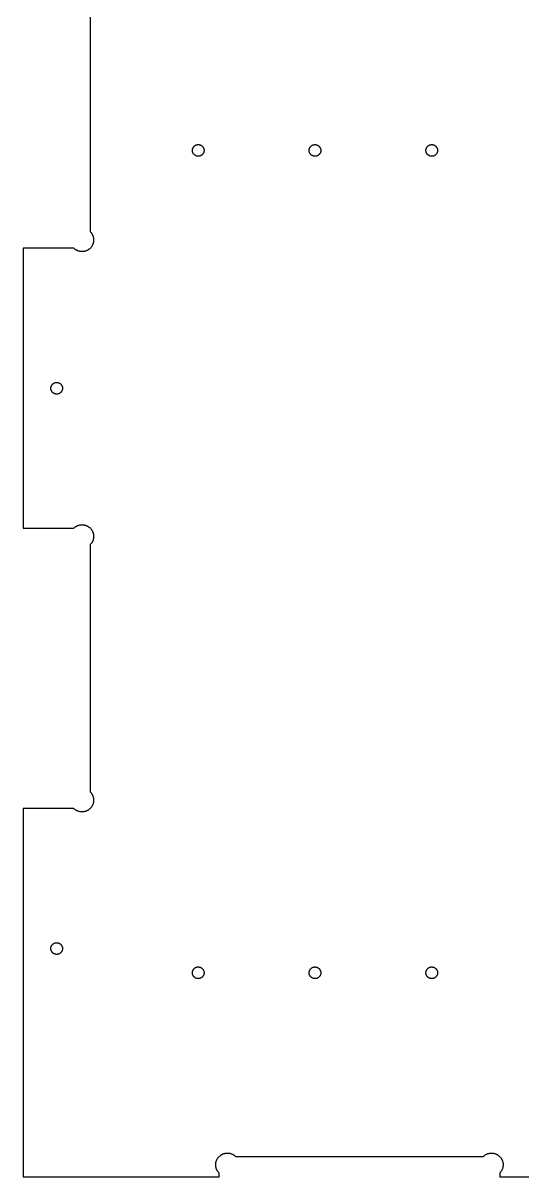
# Model space of a CAD drawing. Extents: x 0 to 96, y 0 to 48.
# Drawn here: x 8.38 to 13.73, y 23.28 to 35.64 of the extents above; entities that cross this region are included whole.
import ezdxf

# ---------------------------------------------------------------- set-up
doc = ezdxf.new("R2010")
doc.units = 0
doc.layers.add('Layer_1', color=7, linetype='CONTINUOUS')

msp = doc.modelspace()

# ---------------------------------------------------------------- linework, layer by layer
at = {"layer": 'Layer_1', "color": 7}
for p, q in [((9.099296, 36.055673), (9.099296, 33.405319)), ((10.193115, 34.273783), (10.19307, 34.277681)), ((10.193075, 34.277681), (10.193272, 34.281619)), ((10.19339, 34.269847), (10.193115, 34.273783)), ((10.193272, 34.281619), (10.193744, 34.285517)), ((10.193941, 34.265949), (10.19339, 34.269847)), ((10.193745, 34.285517), (10.194413, 34.289374)), ((10.194689, 34.26213), (10.193942, 34.265949)), ((10.194414, 34.289374), (10.195358, 34.293193)), ((10.195713, 34.258311), (10.19469, 34.26213)), ((10.195359, 34.293193), (10.19654, 34.296933)), ((10.196973, 34.254611), (10.195713, 34.258311)), ((10.19654, 34.296933), (10.197957, 34.300594)), ((10.198469, 34.250949), (10.196973, 34.254611)), ((10.197957, 34.300594), (10.199571, 34.304178)), ((10.200162, 34.247446), (10.198469, 34.250949)), ((10.199571, 34.304178), (10.201422, 34.307642)), ((10.201422, 34.307642), (10.203508, 34.310989)), ((10.203508, 34.310989), (10.205792, 34.314178)), ((10.205792, 34.314178), (10.208233, 34.317209)), ((10.208233, 34.317209), (10.21091, 34.320122)), ((10.21091, 34.320122), (10.213745, 34.322839)), ((10.213745, 34.322839), (10.216737, 34.325359)), ((10.216737, 34.325359), (10.219886, 34.327721)), ((10.219886, 34.327721), (10.223193, 34.329847)), ((10.223193, 34.329847), (10.226619, 34.331776)), ((10.226619, 34.331776), (10.230122, 34.333469)), ((10.230122, 34.333469), (10.233784, 34.334964)), ((10.233784, 34.334964), (10.237485, 34.336224)), ((10.237485, 34.336224), (10.241264, 34.337247)), ((10.241264, 34.337249), (10.245122, 34.337993)), ((10.245122, 34.337997), (10.24902, 34.338552)), ((10.24902, 34.338548), (10.252957, 34.338826)), ((10.252957, 34.338823), (10.256855, 34.338823)), ((10.256855, 34.338862), (10.260792, 34.338662)), ((10.260792, 34.338666), (10.264689, 34.338232)), ((10.264689, 34.338232), (10.268548, 34.337521)), ((10.268548, 34.337524), (10.272367, 34.33658)), ((10.272367, 34.336579), (10.276107, 34.335398)), ((10.276107, 34.335398), (10.279768, 34.33402)), ((10.279768, 34.33402), (10.283351, 34.332367)), ((10.283351, 34.332367), (10.286815, 34.330517)), ((10.286815, 34.330517), (10.290162, 34.32843)), ((10.290162, 34.32843), (10.293351, 34.326186)), ((10.293351, 34.326186), (10.296382, 34.323706)), ((10.296382, 34.323706), (10.299296, 34.321028)), ((10.299296, 34.321028), (10.302012, 34.318193)), ((10.302012, 34.318193), (10.304532, 34.315201)), ((10.304532, 34.315201), (10.306894, 34.312051)), ((10.306894, 34.312051), (10.30902, 34.308783)), ((10.30902, 34.308783), (10.310949, 34.305359)), ((10.310949, 34.305359), (10.312642, 34.301816)), ((10.313154, 34.25217), (10.31154, 34.248587)), ((10.312642, 34.301816), (10.314138, 34.298193)), ((10.314571, 34.255831), (10.313154, 34.25217)), ((10.314138, 34.298193), (10.315398, 34.294453)), ((10.315752, 34.259571), (10.314571, 34.255831)), ((10.315398, 34.294453), (10.316421, 34.290673)), ((10.316697, 34.26339), (10.315753, 34.259571)), ((10.316422, 34.290673), (10.317169, 34.286816)), ((10.317367, 34.267249), (10.316698, 34.26339)), ((10.31717, 34.286816), (10.317721, 34.282918)), ((10.317839, 34.271146), (10.317367, 34.267249)), ((10.317721, 34.282918), (10.317996, 34.27902)), ((10.318036, 34.275083), (10.317839, 34.271146)), ((10.317996, 34.27902), (10.318041, 34.275083)), ((11.443076, 34.277681), (11.443276, 34.281619)), ((11.44339, 34.269847), (11.443112, 34.273783)), ((11.443114, 34.273783), (11.443114, 34.277681)), ((11.443272, 34.281619), (11.443739, 34.285517)), ((11.443941, 34.265949), (11.443386, 34.269847)), ((11.443744, 34.285517), (11.444411, 34.289374)), ((11.444689, 34.26213), (11.443944, 34.265949)), ((11.444413, 34.289374), (11.445358, 34.293193)), ((11.445713, 34.258311), (11.444691, 34.26213)), ((11.445359, 34.293193), (11.44654, 34.296933)), ((11.446973, 34.254611), (11.445713, 34.258311)), ((11.44654, 34.296933), (11.447957, 34.300594)), ((11.448469, 34.250949), (11.446973, 34.254611)), ((11.447957, 34.300594), (11.449571, 34.304178)), ((11.450162, 34.247446), (11.448469, 34.250949)), ((11.449571, 34.304178), (11.451422, 34.307642)), ((11.451422, 34.307642), (11.453508, 34.310989)), ((11.453508, 34.310989), (11.455792, 34.314178)), ((11.455792, 34.314178), (11.458232, 34.317209)), ((11.458232, 34.317209), (11.46091, 34.320122)), ((11.46091, 34.320122), (11.463744, 34.322839)), ((11.463744, 34.322839), (11.466737, 34.325359)), ((11.466737, 34.325359), (11.469887, 34.327721)), ((11.469887, 34.327721), (11.473193, 34.329847)), ((11.473193, 34.329847), (11.476619, 34.331776)), ((11.476619, 34.331776), (11.480122, 34.333469)), ((11.480122, 34.333469), (11.483784, 34.334964)), ((11.483784, 34.334964), (11.487484, 34.336224)), ((11.487484, 34.336224), (11.491264, 34.337247)), ((11.491264, 34.337249), (11.495122, 34.337993)), ((11.495122, 34.337997), (11.49902, 34.338552)), ((11.49902, 34.338548), (11.502957, 34.338826)), ((11.502957, 34.338823), (11.506854, 34.338823)), ((11.506854, 34.338862), (11.510792, 34.338662)), ((11.510792, 34.338666), (11.514689, 34.338232)), ((11.514689, 34.338232), (11.518548, 34.337521)), ((11.518548, 34.337524), (11.522367, 34.33658)), ((11.522367, 34.336579), (11.526107, 34.335398)), ((11.526107, 34.335398), (11.529768, 34.33402)), ((11.529768, 34.33402), (11.533351, 34.332367)), ((11.533351, 34.332367), (11.536816, 34.330517)), ((11.536816, 34.330517), (11.540162, 34.32843)), ((11.540162, 34.32843), (11.543351, 34.326186)), ((11.543351, 34.326186), (11.546382, 34.323706)), ((11.546382, 34.323706), (11.549296, 34.321028)), ((11.549296, 34.321028), (11.552012, 34.318193)), ((11.552012, 34.318193), (11.554532, 34.315201)), ((11.554532, 34.315201), (11.556894, 34.312051)), ((11.556894, 34.312051), (11.55902, 34.308783)), ((11.55902, 34.308783), (11.560949, 34.305359)), ((11.560949, 34.305359), (11.562642, 34.301816)), ((11.563154, 34.25217), (11.56154, 34.248587)), ((11.562642, 34.301816), (11.564138, 34.298193)), ((11.564571, 34.255831), (11.563154, 34.25217)), ((11.564138, 34.298193), (11.565398, 34.294453)), ((11.565752, 34.259571), (11.564571, 34.255831)), ((11.565398, 34.294453), (11.56642, 34.290673)), ((11.566698, 34.26339), (11.565753, 34.259571)), ((11.566422, 34.290673), (11.567167, 34.286816)), ((11.567367, 34.267249), (11.5667, 34.26339)), ((11.56717, 34.286816), (11.567726, 34.282918)), ((11.567839, 34.271146), (11.567372, 34.267249)), ((11.567721, 34.282918), (11.567999, 34.27902)), ((11.568036, 34.275083), (11.567836, 34.271146)), ((11.567997, 34.27902), (11.567997, 34.275083)), ((12.693076, 34.277681), (12.693276, 34.281619)), ((12.69339, 34.269847), (12.693112, 34.273783)), ((12.693114, 34.273783), (12.693114, 34.277681)), ((12.693272, 34.281619), (12.693739, 34.285517)), ((12.693941, 34.265949), (12.693386, 34.269847)), ((12.693744, 34.285517), (12.694411, 34.289374)), ((12.694689, 34.26213), (12.693944, 34.265949)), ((12.694413, 34.289374), (12.695358, 34.293193)), ((12.695713, 34.258311), (12.694691, 34.26213)), ((12.695359, 34.293193), (12.69654, 34.296933)), ((12.696973, 34.254611), (12.695713, 34.258311)), ((12.69654, 34.296933), (12.697957, 34.300594)), ((12.698469, 34.250949), (12.696973, 34.254611)), ((12.697957, 34.300594), (12.699571, 34.304178)), ((12.700162, 34.247446), (12.698469, 34.250949)), ((12.699571, 34.304178), (12.701422, 34.307642)), ((12.701422, 34.307642), (12.703508, 34.310989)), ((12.703508, 34.310989), (12.705792, 34.314178)), ((12.705792, 34.314178), (12.708232, 34.317209)), ((12.708232, 34.317209), (12.71091, 34.320122)), ((12.71091, 34.320122), (12.713744, 34.322839)), ((12.713744, 34.322839), (12.716737, 34.325359)), ((12.716737, 34.325359), (12.719887, 34.327721)), ((12.719887, 34.327721), (12.723193, 34.329847)), ((12.723193, 34.329847), (12.726619, 34.331776)), ((12.726619, 34.331776), (12.730122, 34.333469)), ((12.730122, 34.333469), (12.733784, 34.334964)), ((12.733784, 34.334964), (12.737484, 34.336224)), ((12.737484, 34.336224), (12.741264, 34.337247)), ((12.741264, 34.337249), (12.745122, 34.337993)), ((12.745122, 34.337997), (12.74902, 34.338552)), ((12.74902, 34.338548), (12.752957, 34.338826)), ((12.752957, 34.338823), (12.756854, 34.338823)), ((12.756854, 34.338862), (12.760792, 34.338662)), ((12.760792, 34.338666), (12.764689, 34.338232)), ((12.764689, 34.338232), (12.768548, 34.337521)), ((12.768548, 34.337524), (12.772367, 34.33658)), ((12.772367, 34.336579), (12.776107, 34.335398)), ((12.776107, 34.335398), (12.779768, 34.33402)), ((12.779768, 34.33402), (12.783351, 34.332367)), ((12.783351, 34.332367), (12.786816, 34.330517)), ((12.786816, 34.330517), (12.790162, 34.32843)), ((12.790162, 34.32843), (12.793351, 34.326186)), ((12.793351, 34.326186), (12.796382, 34.323706)), ((12.796382, 34.323706), (12.799296, 34.321028)), ((12.799296, 34.321028), (12.802012, 34.318193)), ((12.802012, 34.318193), (12.804532, 34.315201)), ((12.804532, 34.315201), (12.806894, 34.312051)), ((12.806894, 34.312051), (12.80902, 34.308783)), ((12.80902, 34.308783), (12.810949, 34.305359)), ((12.810949, 34.305359), (12.812642, 34.301816)), ((12.813154, 34.25217), (12.81154, 34.248587)), ((12.812642, 34.301816), (12.814138, 34.298193)), ((12.814571, 34.255831), (12.813154, 34.25217)), ((12.814138, 34.298193), (12.815398, 34.294453)), ((12.815752, 34.259571), (12.814571, 34.255831)), ((12.815398, 34.294453), (12.81642, 34.290673)), ((12.816698, 34.26339), (12.815753, 34.259571)), ((12.816422, 34.290673), (12.817167, 34.286816)), ((12.817367, 34.267249), (12.8167, 34.26339)), ((12.81717, 34.286816), (12.817726, 34.282918)), ((12.817839, 34.271146), (12.817372, 34.267249)), ((12.817721, 34.282918), (12.817999, 34.27902)), ((12.818036, 34.275083), (12.817836, 34.271146)), ((12.817997, 34.27902), (12.817997, 34.275083)), ((10.202091, 34.24402), (10.200162, 34.247446)), ((10.204217, 34.240713), (10.202091, 34.24402)), ((10.206579, 34.237563), (10.204217, 34.240713)), ((10.209099, 34.234571), (10.206579, 34.237563)), ((10.211815, 34.231737), (10.209099, 34.234571)), ((10.214729, 34.22906), (10.211815, 34.231737)), ((10.21776, 34.226619), (10.214729, 34.22906)), ((10.220949, 34.224336), (10.21776, 34.226619)), ((10.224296, 34.222249), (10.220949, 34.224336)), ((10.22776, 34.220398), (10.224296, 34.222249)), ((10.231343, 34.218783), (10.22776, 34.220398)), ((10.235004, 34.217367), (10.231343, 34.218783)), ((10.238745, 34.216186), (10.235004, 34.217367)), ((10.242563, 34.21524), (10.238745, 34.216184)), ((10.246422, 34.214571), (10.242563, 34.215238)), ((10.250319, 34.214099), (10.246422, 34.214577)), ((10.254256, 34.213902), (10.250319, 34.214102)), ((10.258154, 34.213941), (10.254256, 34.213941)), ((10.262091, 34.214217), (10.258154, 34.213939)), ((10.265989, 34.214768), (10.262091, 34.214212)), ((10.269847, 34.215556), (10.265989, 34.214767)), ((10.273626, 34.21654), (10.269847, 34.215551)), ((10.277327, 34.2178), (10.273626, 34.21654)), ((10.280989, 34.219296), (10.277327, 34.2178)), ((10.284493, 34.220989), (10.280989, 34.219296)), ((10.287918, 34.222918), (10.284493, 34.220989)), ((10.291225, 34.225083), (10.287918, 34.222918)), ((10.294374, 34.227406), (10.291225, 34.225083)), ((10.297367, 34.229926), (10.294374, 34.227406)), ((10.300201, 34.232642), (10.297367, 34.229926)), ((10.302878, 34.235556), (10.300201, 34.232642)), ((10.305319, 34.238587), (10.302878, 34.235556)), ((10.307603, 34.241816), (10.305319, 34.238587)), ((10.309689, 34.245122), (10.307603, 34.241816)), ((10.31154, 34.248587), (10.309689, 34.245122)), ((11.452091, 34.24402), (11.450162, 34.247446)), ((11.454217, 34.240713), (11.452091, 34.24402)), ((11.456579, 34.237563), (11.454217, 34.240713)), ((11.459099, 34.234571), (11.456579, 34.237563)), ((11.461816, 34.231737), (11.459099, 34.234571)), ((11.464729, 34.22906), (11.461816, 34.231737)), ((11.46776, 34.226619), (11.464729, 34.22906)), ((11.470949, 34.224336), (11.46776, 34.226619)), ((11.474296, 34.222249), (11.470949, 34.224336)), ((11.47776, 34.220398), (11.474296, 34.222249)), ((11.481343, 34.218783), (11.47776, 34.220398)), ((11.485004, 34.217367), (11.481343, 34.218783)), ((11.488744, 34.216186), (11.485004, 34.217367)), ((11.492563, 34.21524), (11.488744, 34.216184)), ((11.496422, 34.214571), (11.492563, 34.215238)), ((11.500319, 34.214099), (11.496422, 34.214577)), ((11.504257, 34.213902), (11.500319, 34.214102)), ((11.508154, 34.213941), (11.504257, 34.213941)), ((11.512091, 34.214217), (11.508154, 34.213939)), ((11.515989, 34.214768), (11.512091, 34.214212)), ((11.519847, 34.215556), (11.515989, 34.214767)), ((11.523627, 34.21654), (11.519847, 34.215551)), ((11.527327, 34.2178), (11.523627, 34.21654)), ((11.530989, 34.219296), (11.527327, 34.2178)), ((11.534492, 34.220989), (11.530989, 34.219296)), ((11.537918, 34.222918), (11.534492, 34.220989)), ((11.541224, 34.225083), (11.537918, 34.222918)), ((11.544374, 34.227406), (11.541224, 34.225083)), ((11.547367, 34.229926), (11.544374, 34.227406)), ((11.550201, 34.232642), (11.547367, 34.229926)), ((11.552879, 34.235556), (11.550201, 34.232642)), ((11.555319, 34.238587), (11.552879, 34.235556)), ((11.557603, 34.241816), (11.555319, 34.238587)), ((11.559689, 34.245122), (11.557603, 34.241816)), ((11.56154, 34.248587), (11.559689, 34.245122)), ((12.702091, 34.24402), (12.700162, 34.247446)), ((12.704217, 34.240713), (12.702091, 34.24402)), ((12.706579, 34.237563), (12.704217, 34.240713)), ((12.709099, 34.234571), (12.706579, 34.237563)), ((12.711816, 34.231737), (12.709099, 34.234571)), ((12.714729, 34.22906), (12.711816, 34.231737)), ((12.71776, 34.226619), (12.714729, 34.22906)), ((12.720949, 34.224336), (12.71776, 34.226619)), ((12.724296, 34.222249), (12.720949, 34.224336)), ((12.72776, 34.220398), (12.724296, 34.222249)), ((12.731343, 34.218783), (12.72776, 34.220398)), ((12.735004, 34.217367), (12.731343, 34.218783)), ((12.738744, 34.216186), (12.735004, 34.217367)), ((12.742563, 34.21524), (12.738744, 34.216184)), ((12.746422, 34.214571), (12.742563, 34.215238)), ((12.750319, 34.214099), (12.746422, 34.214577)), ((12.754257, 34.213902), (12.750319, 34.214102)), ((12.758154, 34.213941), (12.754257, 34.213941)), ((12.762091, 34.214217), (12.758154, 34.213939)), ((12.765989, 34.214768), (12.762091, 34.214212)), ((12.769847, 34.215556), (12.765989, 34.214767)), ((12.773627, 34.21654), (12.769847, 34.215551)), ((12.777327, 34.2178), (12.773627, 34.21654)), ((12.780989, 34.219296), (12.777327, 34.2178)), ((12.784492, 34.220989), (12.780989, 34.219296)), ((12.787918, 34.222918), (12.784492, 34.220989)), ((12.791224, 34.225083), (12.787918, 34.222918)), ((12.794374, 34.227406), (12.791224, 34.225083)), ((12.797367, 34.229926), (12.794374, 34.227406)), ((12.800201, 34.232642), (12.797367, 34.229926)), ((12.802879, 34.235556), (12.800201, 34.232642)), ((12.805319, 34.238587), (12.802879, 34.235556)), ((12.807603, 34.241816), (12.805319, 34.238587)), ((12.809689, 34.245122), (12.807603, 34.241816)), ((12.81154, 34.248587), (12.809689, 34.245122)), ((9.099296, 33.405319), (9.101146, 33.40343)), ((9.101146, 33.40343), (9.104689, 33.399571)), ((9.104689, 33.399571), (9.108075, 33.395594)), ((9.108075, 33.395594), (9.111264, 33.391461)), ((9.111264, 33.391461), (9.114296, 33.38717)), ((9.114296, 33.38717), (9.11717, 33.3828)), ((9.11717, 33.3828), (9.119808, 33.378272)), ((9.119808, 33.378272), (9.122288, 33.373666)), ((9.122288, 33.373666), (9.124571, 33.368941)), ((9.124571, 33.264887), (9.122288, 33.260162)), ((9.124571, 33.368941), (9.126658, 33.364138)), ((9.126658, 33.269689), (9.124571, 33.264887)), ((9.126658, 33.364138), (9.128508, 33.359257)), ((9.128508, 33.274571), (9.126658, 33.269689)), ((9.128508, 33.359257), (9.130201, 33.354296)), ((9.130201, 33.279532), (9.128508, 33.274571)), ((9.130201, 33.354296), (9.131658, 33.349257)), ((9.131658, 33.284571), (9.130201, 33.279532)), ((9.131658, 33.349257), (9.132918, 33.344178)), ((9.132918, 33.28965), (9.131658, 33.284571)), ((9.132918, 33.344178), (9.133941, 33.33906)), ((9.133941, 33.294768), (9.132918, 33.28965)), ((9.133941, 33.33906), (9.134768, 33.333862)), ((9.134768, 33.299964), (9.133941, 33.294768)), ((9.134768, 33.333862), (9.135358, 33.328666)), ((9.135359, 33.305162), (9.134769, 33.299964)), ((9.135359, 33.328666), (9.135752, 33.323469)), ((9.135752, 33.310359), (9.135359, 33.305162)), ((9.135752, 33.323469), (9.13591, 33.318232)), ((9.13591, 33.315594), (9.135752, 33.310359)), ((9.13591, 33.318232), (9.13591, 33.315594)), ((8.922524, 33.228548), (8.380556, 33.228548)), ((8.380556, 33.228548), (8.380556, 30.228548)), ((8.926304, 33.224887), (8.922524, 33.228548)), ((8.930241, 33.221461), (8.926304, 33.224887)), ((8.934296, 33.218154), (8.930241, 33.221461)), ((8.938508, 33.215043), (8.934296, 33.218154)), ((8.942839, 33.212091), (8.938508, 33.215043)), ((8.947288, 33.209336), (8.942839, 33.212091)), ((8.951855, 33.206737), (8.947288, 33.209336)), ((8.9565, 33.204374), (8.951855, 33.206737)), ((8.961264, 33.202209), (8.9565, 33.204374)), ((8.966107, 33.200201), (8.961264, 33.202209)), ((8.971028, 33.19843), (8.966107, 33.200201)), ((8.976028, 33.196894), (8.971028, 33.19843)), ((8.981107, 33.195517), (8.976028, 33.196894)), ((8.986225, 33.194374), (8.981107, 33.195517)), ((8.991382, 33.193469), (8.986225, 33.19438)), ((8.99654, 33.19276), (8.991382, 33.193471)), ((9.001776, 33.192249), (8.99654, 33.19276)), ((9.006973, 33.191973), (9.001776, 33.192251)), ((9.012209, 33.191933), (9.006973, 33.191933)), ((9.017445, 33.192091), (9.012209, 33.191936)), ((9.022682, 33.192484), (9.017445, 33.192096)), ((9.027878, 33.193076), (9.022682, 33.192487)), ((9.033036, 33.193902), (9.027878, 33.19308)), ((9.038193, 33.194926), (9.033036, 33.193903)), ((9.043272, 33.196186), (9.038193, 33.194926)), ((9.048311, 33.197642), (9.043272, 33.196186)), ((9.053272, 33.199296), (9.048311, 33.197642)), ((9.058154, 33.201186), (9.053272, 33.199296)), ((9.062957, 33.203272), (9.058154, 33.201186)), ((9.067682, 33.205556), (9.062957, 33.203272)), ((9.072288, 33.207997), (9.067682, 33.205556)), ((9.076776, 33.210673), (9.072288, 33.207997)), ((9.081185, 33.213548), (9.076776, 33.210673)), ((9.085437, 33.216579), (9.081185, 33.213548)), ((9.089571, 33.219768), (9.085437, 33.216579)), ((9.093587, 33.223154), (9.089571, 33.219768)), ((9.097445, 33.226698), (9.093587, 33.223154)), ((9.101146, 33.230398), (9.097445, 33.226698)), ((9.104689, 33.234257), (9.101146, 33.230398)), ((9.108075, 33.238232), (9.104689, 33.234257)), ((9.111264, 33.242406), (9.108075, 33.238232)), ((9.114296, 33.246658), (9.111264, 33.242406)), ((9.11717, 33.251068), (9.114296, 33.246658)), ((9.119808, 33.255556), (9.11717, 33.251068)), ((9.122288, 33.260162), (9.119808, 33.255556)), ((8.701107, 31.77654), (8.704256, 31.778862)), ((8.704256, 31.778862), (8.707563, 31.780989)), ((8.707563, 31.780989), (8.710989, 31.782918)), ((8.710989, 31.782918), (8.714493, 31.78465)), ((8.714493, 31.78465), (8.718154, 31.786107)), ((8.718154, 31.786107), (8.721855, 31.787367)), ((8.721855, 31.787367), (8.725674, 31.788389)), ((8.725674, 31.78839), (8.729493, 31.789179)), ((8.729493, 31.789178), (8.73339, 31.789689)), ((8.73339, 31.789689), (8.737327, 31.79)), ((8.737327, 31.790004), (8.741225, 31.790004)), ((8.741225, 31.790043), (8.745162, 31.78981)), ((8.745162, 31.789808), (8.749059, 31.789374)), ((8.749059, 31.789374), (8.752918, 31.788663)), ((8.752918, 31.788666), (8.756737, 31.787754)), ((8.756737, 31.78776), (8.760477, 31.786579)), ((8.760477, 31.786579), (8.764138, 31.785162)), ((8.764138, 31.785162), (8.767721, 31.783508)), ((8.767721, 31.783508), (8.771185, 31.781658)), ((8.771185, 31.781658), (8.774532, 31.779611)), ((8.774532, 31.779611), (8.777721, 31.777327)), ((8.777721, 31.777327), (8.780752, 31.774847)), ((8.677485, 31.724926), (8.67744, 31.728862)), ((8.677445, 31.728862), (8.677642, 31.73276)), ((8.67776, 31.721028), (8.677485, 31.724926)), ((8.677642, 31.73276), (8.678114, 31.736658)), ((8.678311, 31.71713), (8.67776, 31.721028)), ((8.678115, 31.736658), (8.678783, 31.740556)), ((8.679099, 31.713272), (8.678311, 31.71713)), ((8.678784, 31.740556), (8.679728, 31.744336)), ((8.680083, 31.709492), (8.679099, 31.713272)), ((8.679729, 31.744336), (8.68091, 31.748114)), ((8.681343, 31.705752), (8.680083, 31.709492)), ((8.68091, 31.748114), (8.682327, 31.751776)), ((8.682839, 31.70213), (8.681343, 31.705752)), ((8.682327, 31.751776), (8.683941, 31.755319)), ((8.684532, 31.698587), (8.682839, 31.70213)), ((8.683941, 31.755319), (8.685792, 31.758783)), ((8.686461, 31.695162), (8.684532, 31.698587)), ((8.685792, 31.758783), (8.687878, 31.76213)), ((8.688626, 31.691894), (8.686461, 31.695162)), ((8.687878, 31.76213), (8.690162, 31.765319)), ((8.690949, 31.688706), (8.688626, 31.691894)), ((8.690162, 31.765319), (8.692603, 31.76839)), ((8.693469, 31.685713), (8.690949, 31.688706)), ((8.692603, 31.76839), (8.69528, 31.771264)), ((8.696185, 31.682879), (8.693469, 31.685713)), ((8.69528, 31.771264), (8.698115, 31.773981)), ((8.699099, 31.68024), (8.696185, 31.682879)), ((8.698115, 31.773981), (8.701107, 31.77654)), ((8.70213, 31.67776), (8.699099, 31.68024)), ((8.705359, 31.675477), (8.70213, 31.67776)), ((8.708666, 31.67343), (8.705359, 31.675477)), ((8.71213, 31.671579), (8.708666, 31.67343)), ((8.715713, 31.669926), (8.71213, 31.671579)), ((8.719374, 31.668508), (8.715713, 31.669926)), ((8.723115, 31.667367), (8.719374, 31.668508)), ((8.726934, 31.666421), (8.723115, 31.667366)), ((8.730792, 31.665713), (8.726934, 31.666424)), ((8.734689, 31.66528), (8.730792, 31.665713)), ((8.738626, 31.665043), (8.734689, 31.665277)), ((8.742563, 31.665083), (8.738626, 31.665083)), ((8.746461, 31.665398), (8.742563, 31.665087)), ((8.750359, 31.66591), (8.746461, 31.665399)), ((8.754217, 31.666698), (8.750359, 31.665909)), ((8.757997, 31.667721), (8.754217, 31.666699)), ((8.761697, 31.668981), (8.757997, 31.667721)), ((8.765359, 31.670438), (8.761697, 31.668981)), ((8.768902, 31.67217), (8.765359, 31.670438)), ((8.772288, 31.674099), (8.768902, 31.67217)), ((8.775595, 31.676224), (8.772288, 31.674099)), ((8.778745, 31.678548), (8.775595, 31.676224)), ((8.781737, 31.681107), (8.778745, 31.678548)), ((8.780752, 31.774847), (8.783666, 31.772209)), ((8.784571, 31.683823), (8.781737, 31.681107)), ((8.783666, 31.772209), (8.786382, 31.769374)), ((8.787248, 31.686698), (8.784571, 31.683823)), ((8.786382, 31.769374), (8.788902, 31.766382)), ((8.789729, 31.689768), (8.787248, 31.686698)), ((8.788902, 31.766382), (8.791264, 31.763232)), ((8.791973, 31.692957), (8.789729, 31.689768)), ((8.791264, 31.763232), (8.79339, 31.759926)), ((8.794059, 31.696303), (8.791973, 31.692957)), ((8.79339, 31.759926), (8.795319, 31.7565)), ((8.79591, 31.699768), (8.794059, 31.696303)), ((8.795319, 31.7565), (8.797012, 31.752957)), ((8.797563, 31.703311), (8.79591, 31.699768)), ((8.797012, 31.752957), (8.798508, 31.749336)), ((8.798941, 31.706973), (8.797563, 31.703311)), ((8.798508, 31.749336), (8.799768, 31.745594)), ((8.800122, 31.710752), (8.798941, 31.706973)), ((8.799768, 31.745594), (8.800791, 31.741816)), ((8.801067, 31.714532), (8.800123, 31.710752)), ((8.800792, 31.741816), (8.80154, 31.737957)), ((8.801776, 31.71843), (8.801067, 31.714532)), ((8.80154, 31.737957), (8.802091, 31.73406)), ((8.802209, 31.722327), (8.801776, 31.71843)), ((8.802091, 31.73406), (8.802367, 31.730162)), ((8.802406, 31.726224), (8.802209, 31.722327)), ((8.802367, 31.730162), (8.802411, 31.726224)), ((8.380556, 30.228548), (8.922524, 30.228548)), ((8.922524, 30.228548), (8.926304, 30.23217)), ((8.926304, 30.23217), (8.930241, 30.235634)), ((8.930241, 30.235634), (8.934296, 30.238902)), ((8.934296, 30.238902), (8.938508, 30.242012)), ((8.938508, 30.242012), (8.942839, 30.244964)), ((8.942839, 30.244964), (8.947288, 30.247721)), ((8.947288, 30.247721), (8.951855, 30.250319)), ((8.951855, 30.250319), (8.9565, 30.252681)), ((8.9565, 30.252681), (8.961264, 30.254847)), ((8.961264, 30.254847), (8.966107, 30.256854)), ((8.966107, 30.256854), (8.971028, 30.258627)), ((8.971028, 30.258627), (8.976028, 30.260162)), ((8.976028, 30.260162), (8.981107, 30.26154)), ((8.981107, 30.26154), (8.986225, 30.262681)), ((8.986225, 30.262681), (8.991382, 30.263592)), ((8.991382, 30.263587), (8.99654, 30.264298)), ((8.99654, 30.264296), (9.001776, 30.264807)), ((9.001776, 30.264808), (9.006973, 30.265086)), ((9.006973, 30.265083), (9.012209, 30.265083)), ((9.012209, 30.265122), (9.017445, 30.264967)), ((9.017445, 30.264964), (9.022682, 30.264576)), ((9.022682, 30.264571), (9.027878, 30.263982)), ((9.027878, 30.263981), (9.033036, 30.263159)), ((9.033036, 30.263154), (9.038193, 30.262132)), ((9.038193, 30.26213), (9.043272, 30.26087)), ((9.043272, 30.26087), (9.048311, 30.259413)), ((9.048311, 30.259413), (9.053272, 30.25776)), ((9.053272, 30.25776), (9.058154, 30.25587)), ((9.058154, 30.25587), (9.062957, 30.253783)), ((9.062957, 30.253783), (9.067682, 30.2515)), ((9.067682, 30.2515), (9.072288, 30.24906)), ((9.072288, 30.24906), (9.076776, 30.246382)), ((9.076776, 30.246382), (9.081185, 30.243508)), ((9.081185, 30.243508), (9.085437, 30.240477)), ((9.085437, 30.240477), (9.089571, 30.237288)), ((9.089571, 30.237288), (9.093587, 30.233902)), ((9.093587, 30.233902), (9.097445, 30.230359)), ((9.097445, 30.230359), (9.101146, 30.226658)), ((9.101146, 30.226658), (9.104689, 30.2228)), ((9.104689, 30.2228), (9.108075, 30.218823)), ((9.108075, 30.218823), (9.111264, 30.21465)), ((9.111264, 30.21465), (9.114296, 30.210398)), ((9.114296, 30.210398), (9.11717, 30.206028)), ((9.11717, 30.206028), (9.119808, 30.2015)), ((9.119808, 30.2015), (9.122288, 30.196894)), ((9.122288, 30.196894), (9.124571, 30.19217)), ((9.124571, 30.19217), (9.126658, 30.187367)), ((9.126658, 30.187367), (9.128508, 30.182484)), ((9.128508, 30.182484), (9.130201, 30.177524)), ((9.130201, 30.177524), (9.131658, 30.172484)), ((9.131658, 30.172484), (9.132918, 30.167406)), ((9.102918, 30.055517), (9.099296, 30.051737)), ((9.099296, 30.051737), (9.099296, 27.401382)), ((9.106382, 30.059453), (9.102918, 30.055517)), ((9.109689, 30.063508), (9.106382, 30.059453)), ((9.1128, 30.067721), (9.109689, 30.063508)), ((9.115752, 30.072051), (9.1128, 30.067721)), ((9.118508, 30.0765), (9.115752, 30.072051)), ((9.121067, 30.081068), (9.118508, 30.0765)), ((9.123469, 30.085752), (9.121067, 30.081068)), ((9.125634, 30.090517), (9.123469, 30.085752)), ((9.127603, 30.095359), (9.125634, 30.090517)), ((9.129374, 30.10028), (9.127603, 30.095359)), ((9.130949, 30.10528), (9.129374, 30.10028)), ((9.132327, 30.110319), (9.130949, 30.10528)), ((9.133469, 30.115438), (9.132327, 30.110319)), ((9.132918, 30.167406), (9.133941, 30.162288)), ((9.134374, 30.120594), (9.133469, 30.115438)), ((9.133941, 30.162288), (9.134768, 30.157091)), ((9.135083, 30.125792), (9.134374, 30.120594)), ((9.134768, 30.157091), (9.135358, 30.151894)), ((9.135595, 30.130989), (9.135083, 30.125792)), ((9.135359, 30.151894), (9.135752, 30.146698)), ((9.135871, 30.136224), (9.135595, 30.130989)), ((9.135752, 30.146698), (9.13591, 30.141461)), ((9.13591, 30.141461), (9.135865, 30.136224)), ((9.099296, 27.401382), (9.101146, 27.399492)), ((9.101146, 27.399492), (9.104689, 27.395634)), ((9.104689, 27.395634), (9.108075, 27.391658)), ((9.108075, 27.391658), (9.111264, 27.387524)), ((9.111264, 27.387524), (9.114296, 27.383232)), ((9.114296, 27.383232), (9.11717, 27.378862)), ((9.11717, 27.378862), (9.119808, 27.374336)), ((9.119808, 27.374336), (9.122288, 27.369729)), ((9.122288, 27.369729), (9.124571, 27.365004)), ((9.124571, 27.365004), (9.126658, 27.360201)), ((9.126658, 27.360201), (9.128508, 27.355319)), ((9.128508, 27.355319), (9.130201, 27.350359)), ((9.130201, 27.350359), (9.131658, 27.345319)), ((9.131658, 27.345319), (9.132918, 27.34024)), ((9.132918, 27.34024), (9.133941, 27.335122)), ((9.133941, 27.335122), (9.134768, 27.329926)), ((9.134768, 27.329926), (9.135358, 27.324729)), ((8.922524, 27.224611), (8.380556, 27.224611)), ((8.380556, 27.224611), (8.380556, 23.276382)), ((8.926304, 27.220949), (8.922524, 27.224611)), ((8.930241, 27.217524), (8.926304, 27.220949)), ((8.934296, 27.214217), (8.930241, 27.217524)), ((8.938508, 27.211107), (8.934296, 27.214217)), ((8.942839, 27.208154), (8.938508, 27.211107)), ((8.947288, 27.205398), (8.942839, 27.208154)), ((8.951855, 27.2028), (8.947288, 27.205398)), ((8.9565, 27.200438), (8.951855, 27.2028)), ((9.072288, 27.20406), (9.067682, 27.201619)), ((9.076776, 27.206737), (9.072288, 27.20406)), ((9.081185, 27.209611), (9.076776, 27.206737)), ((9.085437, 27.212642), (9.081185, 27.209611)), ((9.089571, 27.215831), (9.085437, 27.212642)), ((9.093587, 27.219217), (9.089571, 27.215831)), ((9.097445, 27.22276), (9.093587, 27.219217)), ((9.101146, 27.226461), (9.097445, 27.22276)), ((9.104689, 27.230319), (9.101146, 27.226461)), ((9.108075, 27.234296), (9.104689, 27.230319)), ((9.111264, 27.238469), (9.108075, 27.234296)), ((9.114296, 27.242721), (9.111264, 27.238469)), ((9.11717, 27.24713), (9.114296, 27.242721)), ((9.119808, 27.251619), (9.11717, 27.24713)), ((9.122288, 27.256224), (9.119808, 27.251619)), ((9.124571, 27.260949), (9.122288, 27.256224)), ((9.126658, 27.265752), (9.124571, 27.260949)), ((9.128508, 27.270634), (9.126658, 27.265752)), ((9.130201, 27.275594), (9.128508, 27.270634)), ((9.131658, 27.280634), (9.130201, 27.275594)), ((9.132918, 27.285713), (9.131658, 27.280634)), ((9.133941, 27.290831), (9.132918, 27.285713)), ((9.134768, 27.296028), (9.133941, 27.290831)), ((9.135359, 27.301224), (9.134769, 27.296028)), ((9.135359, 27.324729), (9.135752, 27.319532)), ((9.135752, 27.306421), (9.135359, 27.301224)), ((9.135752, 27.319532), (9.13591, 27.314296)), ((9.13591, 27.311658), (9.135752, 27.306421)), ((9.13591, 27.314296), (9.13591, 27.311658)), ((8.961264, 27.198272), (8.9565, 27.200438)), ((8.966107, 27.196264), (8.961264, 27.198272)), ((8.971028, 27.194492), (8.966107, 27.196264)), ((8.976028, 27.192957), (8.971028, 27.194492)), ((8.981107, 27.191579), (8.976028, 27.192957)), ((8.986225, 27.190438), (8.981107, 27.191579)), ((8.991382, 27.189532), (8.986225, 27.190443)), ((8.99654, 27.188823), (8.991382, 27.189534)), ((9.001776, 27.188311), (8.99654, 27.188822)), ((9.006973, 27.188036), (9.001776, 27.188313)), ((9.012209, 27.187997), (9.006973, 27.187997)), ((9.017445, 27.188154), (9.012209, 27.187999)), ((9.022682, 27.188548), (9.017445, 27.188159)), ((9.027878, 27.189138), (9.022682, 27.188549)), ((9.033036, 27.189964), (9.027878, 27.189142)), ((9.038193, 27.190989), (9.033036, 27.189967)), ((9.043272, 27.192249), (9.038193, 27.190989)), ((9.048311, 27.193706), (9.043272, 27.192249)), ((9.053272, 27.195359), (9.048311, 27.193706)), ((9.058154, 27.197249), (9.053272, 27.195359)), ((9.062957, 27.199336), (9.058154, 27.197249)), ((9.067682, 27.201619), (9.062957, 27.199336)), ((8.677485, 25.720989), (8.67744, 25.724926)), ((8.677445, 25.724926), (8.677642, 25.728823)), ((8.67776, 25.717091), (8.677485, 25.720989)), ((8.677642, 25.728823), (8.678114, 25.732721)), ((8.678115, 25.732721), (8.678783, 25.736619)), ((8.678784, 25.736619), (8.679728, 25.740398)), ((8.679729, 25.740398), (8.68091, 25.744178)), ((8.68091, 25.744178), (8.682327, 25.747839)), ((8.682327, 25.747839), (8.683941, 25.751382)), ((8.683941, 25.751382), (8.685792, 25.754847)), ((8.685792, 25.754847), (8.687878, 25.758193)), ((8.687878, 25.758193), (8.690162, 25.761382)), ((8.690162, 25.761382), (8.692603, 25.764453)), ((8.692603, 25.764453), (8.69528, 25.767327)), ((8.69528, 25.767327), (8.698115, 25.770043)), ((8.698115, 25.770043), (8.701107, 25.772602)), ((8.701107, 25.772602), (8.704256, 25.774926)), ((8.704256, 25.774926), (8.707563, 25.777051)), ((8.707563, 25.777051), (8.710989, 25.778981)), ((8.710989, 25.778981), (8.714493, 25.780713)), ((8.714493, 25.780713), (8.718154, 25.78217)), ((8.718154, 25.78217), (8.721855, 25.78343)), ((8.721855, 25.78343), (8.725674, 25.784452)), ((8.725674, 25.784453), (8.729493, 25.785242)), ((8.729493, 25.78524), (8.73339, 25.785751)), ((8.73339, 25.785752), (8.737327, 25.786063)), ((8.737327, 25.786068), (8.741225, 25.786068)), ((8.741225, 25.786107), (8.745162, 25.785873)), ((8.745162, 25.78587), (8.749059, 25.785437)), ((8.749059, 25.785438), (8.752918, 25.784727)), ((8.752918, 25.784729), (8.756737, 25.783818)), ((8.756737, 25.783823), (8.760477, 25.782642)), ((8.760477, 25.782642), (8.764138, 25.781224)), ((8.764138, 25.781224), (8.767721, 25.779571)), ((8.767721, 25.779571), (8.771185, 25.777721)), ((8.771185, 25.777721), (8.774532, 25.775673)), ((8.774532, 25.775673), (8.777721, 25.77339)), ((8.777721, 25.77339), (8.780752, 25.77091)), ((8.780752, 25.77091), (8.783666, 25.768272)), ((8.783666, 25.768272), (8.786382, 25.765438)), ((8.786382, 25.765438), (8.788902, 25.762446)), ((8.788902, 25.762446), (8.791264, 25.759296)), ((8.791264, 25.759296), (8.79339, 25.755989)), ((8.79339, 25.755989), (8.795319, 25.752563)), ((8.795319, 25.752563), (8.797012, 25.74902)), ((8.797012, 25.74902), (8.798508, 25.745398)), ((8.798508, 25.745398), (8.799768, 25.741658)), ((8.799768, 25.741658), (8.800791, 25.737879)), ((8.800792, 25.737879), (8.80154, 25.73402)), ((8.80154, 25.73402), (8.802091, 25.730122)), ((8.802209, 25.71839), (8.801776, 25.714492)), ((8.802091, 25.730122), (8.802367, 25.726224)), ((8.802406, 25.722288), (8.802209, 25.71839)), ((8.802367, 25.726224), (8.802411, 25.722288)), ((8.678311, 25.713193), (8.67776, 25.717091)), ((8.679099, 25.709336), (8.678311, 25.713193)), ((8.680083, 25.705556), (8.679099, 25.709336)), ((8.681343, 25.701816), (8.680083, 25.705556)), ((8.682839, 25.698193), (8.681343, 25.701816)), ((8.684532, 25.69465), (8.682839, 25.698193)), ((8.686461, 25.691224), (8.684532, 25.69465)), ((8.688626, 25.687957), (8.686461, 25.691224)), ((8.690949, 25.684768), (8.688626, 25.687957)), ((8.693469, 25.681776), (8.690949, 25.684768)), ((8.696185, 25.678941), (8.693469, 25.681776)), ((8.699099, 25.676303), (8.696185, 25.678941)), ((8.70213, 25.673823), (8.699099, 25.676303)), ((8.705359, 25.67154), (8.70213, 25.673823)), ((8.708666, 25.669492), (8.705359, 25.67154)), ((8.71213, 25.667642), (8.708666, 25.669492)), ((8.715713, 25.665989), (8.71213, 25.667642)), ((8.719374, 25.664571), (8.715713, 25.665989)), ((8.723115, 25.66343), (8.719374, 25.664571)), ((8.726934, 25.662484), (8.723115, 25.663429)), ((8.730792, 25.661776), (8.726934, 25.662487)), ((8.734689, 25.661343), (8.730792, 25.661777)), ((8.738626, 25.661107), (8.734689, 25.66134)), ((8.742563, 25.661146), (8.738626, 25.661146)), ((8.746461, 25.661461), (8.742563, 25.66115)), ((8.750359, 25.661973), (8.746461, 25.661462)), ((8.754217, 25.66276), (8.750359, 25.661971)), ((8.757997, 25.663783), (8.754217, 25.662761)), ((8.761697, 25.665043), (8.757997, 25.663783)), ((8.765359, 25.6665), (8.761697, 25.665043)), ((8.768902, 25.668232), (8.765359, 25.6665)), ((8.772288, 25.670162), (8.768902, 25.668232)), ((8.775595, 25.672288), (8.772288, 25.670162)), ((8.778745, 25.674611), (8.775595, 25.672288)), ((8.781737, 25.67717), (8.778745, 25.674611)), ((8.784571, 25.679887), (8.781737, 25.67717)), ((8.787248, 25.68276), (8.784571, 25.679887)), ((8.789729, 25.685831), (8.787248, 25.68276)), ((8.791973, 25.68902), (8.789729, 25.685831)), ((8.794059, 25.692367), (8.791973, 25.68902)), ((8.79591, 25.695831), (8.794059, 25.692367)), ((8.797563, 25.699374), (8.79591, 25.695831)), ((8.798941, 25.703036), (8.797563, 25.699374)), ((8.800122, 25.706816), (8.798941, 25.703036)), ((8.801067, 25.710594), (8.800123, 25.706816)), ((8.801776, 25.714492), (8.801067, 25.710594)), ((10.193272, 25.469099), (10.193744, 25.473036)), ((10.193745, 25.473036), (10.194413, 25.476894)), ((10.194414, 25.476894), (10.195358, 25.480713)), ((10.195359, 25.480713), (10.19654, 25.484453)), ((10.19654, 25.484453), (10.197957, 25.488114)), ((10.197957, 25.488114), (10.199571, 25.491698)), ((10.199571, 25.491698), (10.201422, 25.495122)), ((10.201422, 25.495122), (10.203508, 25.498469)), ((10.203508, 25.498469), (10.205792, 25.501658)), ((10.205792, 25.501658), (10.208233, 25.504729)), ((10.208233, 25.504729), (10.21091, 25.507602)), ((10.21091, 25.507602), (10.213745, 25.510319)), ((10.213745, 25.510319), (10.216737, 25.512879)), ((10.216737, 25.512879), (10.219886, 25.515201)), ((10.219886, 25.515201), (10.223193, 25.517367)), ((10.223193, 25.517367), (10.226619, 25.519296)), ((10.226619, 25.519296), (10.230122, 25.520989)), ((10.230122, 25.520989), (10.233784, 25.522484)), ((10.233784, 25.522484), (10.237485, 25.523706)), ((10.237485, 25.523706), (10.241264, 25.524728)), ((10.241264, 25.524729), (10.245122, 25.525518)), ((10.245122, 25.525517), (10.24902, 25.526028)), ((10.24902, 25.526028), (10.252957, 25.526339)), ((10.252957, 25.526343), (10.256855, 25.526343)), ((10.256855, 25.526382), (10.260792, 25.526182)), ((10.260792, 25.526186), (10.264689, 25.525708)), ((10.264689, 25.525713), (10.268548, 25.525002)), ((10.268548, 25.525004), (10.272367, 25.524093)), ((10.272367, 25.524099), (10.276107, 25.522918)), ((10.276107, 25.522918), (10.279768, 25.5215)), ((10.279768, 25.5215), (10.283351, 25.519887)), ((10.283351, 25.519887), (10.286815, 25.517997)), ((10.286815, 25.517997), (10.290162, 25.515949)), ((10.290162, 25.515949), (10.293351, 25.513666)), ((10.293351, 25.513666), (10.296382, 25.511186)), ((10.296382, 25.511186), (10.299296, 25.508548)), ((10.299296, 25.508548), (10.302012, 25.505713)), ((10.302012, 25.505713), (10.304532, 25.502721)), ((10.304532, 25.502721), (10.306894, 25.499571)), ((10.306894, 25.499571), (10.30902, 25.496264)), ((10.30902, 25.496264), (10.310949, 25.492839)), ((10.310949, 25.492839), (10.312642, 25.489296)), ((10.312642, 25.489296), (10.314138, 25.485673)), ((10.314138, 25.485673), (10.315398, 25.481933)), ((10.315398, 25.481933), (10.316421, 25.478154)), ((10.316422, 25.478154), (10.317169, 25.474296)), ((10.31717, 25.474296), (10.317721, 25.470438)), ((11.443272, 25.469099), (11.443739, 25.473036)), ((11.443744, 25.473036), (11.444411, 25.476894)), ((11.444413, 25.476894), (11.445358, 25.480713)), ((11.445359, 25.480713), (11.44654, 25.484453)), ((11.44654, 25.484453), (11.447957, 25.488114)), ((11.447957, 25.488114), (11.449571, 25.491698)), ((11.449571, 25.491698), (11.451422, 25.495122)), ((11.451422, 25.495122), (11.453508, 25.498469)), ((11.453508, 25.498469), (11.455792, 25.501658)), ((11.455792, 25.501658), (11.458232, 25.504729)), ((11.458232, 25.504729), (11.46091, 25.507602)), ((11.46091, 25.507602), (11.463744, 25.510319)), ((11.463744, 25.510319), (11.466737, 25.512879)), ((11.466737, 25.512879), (11.469887, 25.515201)), ((11.469887, 25.515201), (11.473193, 25.517367)), ((11.473193, 25.517367), (11.476619, 25.519296)), ((11.476619, 25.519296), (11.480122, 25.520989)), ((11.480122, 25.520989), (11.483784, 25.522484)), ((11.483784, 25.522484), (11.487484, 25.523706)), ((11.487484, 25.523706), (11.491264, 25.524728)), ((11.491264, 25.524729), (11.495122, 25.525518)), ((11.495122, 25.525517), (11.49902, 25.526028)), ((11.49902, 25.526028), (11.502957, 25.526339)), ((11.502957, 25.526343), (11.506854, 25.526343)), ((11.506854, 25.526382), (11.510792, 25.526182)), ((11.510792, 25.526186), (11.514689, 25.525708)), ((11.514689, 25.525713), (11.518548, 25.525002)), ((11.518548, 25.525004), (11.522367, 25.524093)), ((11.522367, 25.524099), (11.526107, 25.522918)), ((11.526107, 25.522918), (11.529768, 25.5215)), ((11.529768, 25.5215), (11.533351, 25.519887)), ((11.533351, 25.519887), (11.536816, 25.517997)), ((11.536816, 25.517997), (11.540162, 25.515949)), ((11.540162, 25.515949), (11.543351, 25.513666)), ((11.543351, 25.513666), (11.546382, 25.511186)), ((11.546382, 25.511186), (11.549296, 25.508548)), ((11.549296, 25.508548), (11.552012, 25.505713)), ((11.552012, 25.505713), (11.554532, 25.502721)), ((11.554532, 25.502721), (11.556894, 25.499571)), ((11.556894, 25.499571), (11.55902, 25.496264)), ((11.55902, 25.496264), (11.560949, 25.492839)), ((11.560949, 25.492839), (11.562642, 25.489296)), ((11.562642, 25.489296), (11.564138, 25.485673)), ((11.564138, 25.485673), (11.565398, 25.481933)), ((11.565398, 25.481933), (11.56642, 25.478154)), ((11.566422, 25.478154), (11.567167, 25.474296)), ((11.56717, 25.474296), (11.567726, 25.470438)), ((12.693272, 25.469099), (12.693739, 25.473036)), ((12.693744, 25.473036), (12.694411, 25.476894)), ((12.694413, 25.476894), (12.695358, 25.480713)), ((12.695359, 25.480713), (12.69654, 25.484453)), ((12.69654, 25.484453), (12.697957, 25.488114)), ((12.697957, 25.488114), (12.699571, 25.491698)), ((12.699571, 25.491698), (12.701422, 25.495122)), ((12.701422, 25.495122), (12.703508, 25.498469)), ((12.703508, 25.498469), (12.705792, 25.501658)), ((12.705792, 25.501658), (12.708232, 25.504729)), ((12.708232, 25.504729), (12.71091, 25.507602)), ((12.71091, 25.507602), (12.713744, 25.510319)), ((12.713744, 25.510319), (12.716737, 25.512879)), ((12.716737, 25.512879), (12.719887, 25.515201)), ((12.719887, 25.515201), (12.723193, 25.517367)), ((12.723193, 25.517367), (12.726619, 25.519296)), ((12.726619, 25.519296), (12.730122, 25.520989)), ((12.730122, 25.520989), (12.733784, 25.522484)), ((12.733784, 25.522484), (12.737484, 25.523706)), ((12.737484, 25.523706), (12.741264, 25.524728)), ((12.741264, 25.524729), (12.745122, 25.525518)), ((12.745122, 25.525517), (12.74902, 25.526028)), ((12.74902, 25.526028), (12.752957, 25.526339)), ((12.752957, 25.526343), (12.756854, 25.526343)), ((12.756854, 25.526382), (12.760792, 25.526182)), ((12.760792, 25.526186), (12.764689, 25.525708)), ((12.764689, 25.525713), (12.768548, 25.525002)), ((12.768548, 25.525004), (12.772367, 25.524093)), ((12.772367, 25.524099), (12.776107, 25.522918)), ((12.776107, 25.522918), (12.779768, 25.5215)), ((12.779768, 25.5215), (12.783351, 25.519887)), ((12.783351, 25.519887), (12.786816, 25.517997)), ((12.786816, 25.517997), (12.790162, 25.515949)), ((12.790162, 25.515949), (12.793351, 25.513666)), ((12.793351, 25.513666), (12.796382, 25.511186)), ((12.796382, 25.511186), (12.799296, 25.508548)), ((12.799296, 25.508548), (12.802012, 25.505713)), ((12.802012, 25.505713), (12.804532, 25.502721)), ((12.804532, 25.502721), (12.806894, 25.499571)), ((12.806894, 25.499571), (12.80902, 25.496264)), ((12.80902, 25.496264), (12.810949, 25.492839)), ((12.810949, 25.492839), (12.812642, 25.489296)), ((12.812642, 25.489296), (12.814138, 25.485673)), ((12.814138, 25.485673), (12.815398, 25.481933)), ((12.815398, 25.481933), (12.81642, 25.478154)), ((12.816422, 25.478154), (12.817167, 25.474296)), ((12.81717, 25.474296), (12.817726, 25.470438)), ((10.193115, 25.461264), (10.19307, 25.465201)), ((10.193075, 25.465201), (10.193272, 25.469099)), ((10.19339, 25.457367), (10.193115, 25.461264)), ((10.193941, 25.453469), (10.19339, 25.457367)), ((10.194689, 25.449611), (10.193942, 25.453469)), ((10.195713, 25.445831), (10.19469, 25.449611)), ((10.196973, 25.442091), (10.195713, 25.445831)), ((10.198469, 25.438469), (10.196973, 25.442091)), ((10.200162, 25.434926), (10.198469, 25.438469)), ((10.202091, 25.4315), (10.200162, 25.434926)), ((10.204217, 25.428232), (10.202091, 25.4315)), ((10.206579, 25.425083), (10.204217, 25.428232)), ((10.209099, 25.422051), (10.206579, 25.425083)), ((10.211815, 25.419217), (10.209099, 25.422051)), ((10.214729, 25.416579), (10.211815, 25.419217)), ((10.21776, 25.414099), (10.214729, 25.416579)), ((10.220949, 25.411816), (10.21776, 25.414099)), ((10.224296, 25.409768), (10.220949, 25.411816)), ((10.22776, 25.407918), (10.224296, 25.409768)), ((10.231343, 25.406264), (10.22776, 25.407918)), ((10.235004, 25.404847), (10.231343, 25.406264)), ((10.238745, 25.403706), (10.235004, 25.404847)), ((10.242563, 25.40276), (10.238745, 25.403704)), ((10.246422, 25.402051), (10.242563, 25.402762)), ((10.250319, 25.401619), (10.246422, 25.402052)), ((10.254256, 25.401421), (10.250319, 25.401621)), ((10.258154, 25.401461), (10.254256, 25.401461)), ((10.262091, 25.401737), (10.258154, 25.401459)), ((10.265989, 25.402249), (10.262091, 25.401738)), ((10.269847, 25.403036), (10.265989, 25.402247)), ((10.273626, 25.40406), (10.269847, 25.403038)), ((10.277327, 25.405319), (10.273626, 25.40406)), ((10.280989, 25.406776), (10.277327, 25.405319)), ((10.284493, 25.408508), (10.280989, 25.406776)), ((10.287918, 25.410438), (10.284493, 25.408508)), ((10.291225, 25.412563), (10.287918, 25.410438)), ((10.294374, 25.414926), (10.291225, 25.412563)), ((10.297367, 25.417446), (10.294374, 25.414926)), ((10.300201, 25.420162), (10.297367, 25.417446)), ((10.302878, 25.423036), (10.300201, 25.420162)), ((10.305319, 25.426107), (10.302878, 25.423036)), ((10.307603, 25.429296), (10.305319, 25.426107)), ((10.309689, 25.432642), (10.307603, 25.429296)), ((10.31154, 25.436107), (10.309689, 25.432642)), ((10.313154, 25.43965), (10.31154, 25.436107)), ((10.314571, 25.443351), (10.313154, 25.43965)), ((10.315752, 25.447091), (10.314571, 25.443351)), ((10.316697, 25.45091), (10.315753, 25.447091)), ((10.317367, 25.454768), (10.316698, 25.45091)), ((10.317839, 25.458666), (10.317367, 25.454768)), ((10.317721, 25.470438), (10.317996, 25.4665)), ((10.318036, 25.462563), (10.317839, 25.458666)), ((10.317996, 25.4665), (10.318041, 25.462563)), ((11.443076, 25.465201), (11.443276, 25.469099)), ((11.44339, 25.457367), (11.443112, 25.461264)), ((11.443114, 25.461264), (11.443114, 25.465201)), ((11.443941, 25.453469), (11.443386, 25.457367)), ((11.444689, 25.449611), (11.443944, 25.453469)), ((11.445713, 25.445831), (11.444691, 25.449611)), ((11.446973, 25.442091), (11.445713, 25.445831)), ((11.448469, 25.438469), (11.446973, 25.442091)), ((11.450162, 25.434926), (11.448469, 25.438469)), ((11.452091, 25.4315), (11.450162, 25.434926)), ((11.454217, 25.428232), (11.452091, 25.4315)), ((11.456579, 25.425083), (11.454217, 25.428232)), ((11.459099, 25.422051), (11.456579, 25.425083)), ((11.461816, 25.419217), (11.459099, 25.422051)), ((11.464729, 25.416579), (11.461816, 25.419217)), ((11.46776, 25.414099), (11.464729, 25.416579)), ((11.470949, 25.411816), (11.46776, 25.414099)), ((11.474296, 25.409768), (11.470949, 25.411816)), ((11.47776, 25.407918), (11.474296, 25.409768)), ((11.481343, 25.406264), (11.47776, 25.407918)), ((11.485004, 25.404847), (11.481343, 25.406264)), ((11.488744, 25.403706), (11.485004, 25.404847)), ((11.492563, 25.40276), (11.488744, 25.403704)), ((11.496422, 25.402051), (11.492563, 25.402762)), ((11.500319, 25.401619), (11.496422, 25.402052)), ((11.504257, 25.401421), (11.500319, 25.401621)), ((11.508154, 25.401461), (11.504257, 25.401461)), ((11.512091, 25.401737), (11.508154, 25.401459)), ((11.515989, 25.402249), (11.512091, 25.401738)), ((11.519847, 25.403036), (11.515989, 25.402247)), ((11.523627, 25.40406), (11.519847, 25.403038)), ((11.527327, 25.405319), (11.523627, 25.40406)), ((11.530989, 25.406776), (11.527327, 25.405319)), ((11.534492, 25.408508), (11.530989, 25.406776)), ((11.537918, 25.410438), (11.534492, 25.408508)), ((11.541224, 25.412563), (11.537918, 25.410438)), ((11.544374, 25.414926), (11.541224, 25.412563)), ((11.547367, 25.417446), (11.544374, 25.414926)), ((11.550201, 25.420162), (11.547367, 25.417446)), ((11.552879, 25.423036), (11.550201, 25.420162)), ((11.555319, 25.426107), (11.552879, 25.423036)), ((11.557603, 25.429296), (11.555319, 25.426107)), ((11.559689, 25.432642), (11.557603, 25.429296)), ((11.56154, 25.436107), (11.559689, 25.432642)), ((11.563154, 25.43965), (11.56154, 25.436107)), ((11.564571, 25.443351), (11.563154, 25.43965)), ((11.565752, 25.447091), (11.564571, 25.443351)), ((11.566698, 25.45091), (11.565753, 25.447091)), ((11.567367, 25.454768), (11.5667, 25.45091)), ((11.567839, 25.458666), (11.567372, 25.454768)), ((11.567721, 25.470438), (11.567999, 25.4665)), ((11.568036, 25.462563), (11.567836, 25.458666)), ((11.567997, 25.4665), (11.567997, 25.462563)), ((12.693076, 25.465201), (12.693276, 25.469099)), ((12.69339, 25.457367), (12.693112, 25.461264)), ((12.693114, 25.461264), (12.693114, 25.465201)), ((12.693941, 25.453469), (12.693386, 25.457367)), ((12.694689, 25.449611), (12.693944, 25.453469)), ((12.695713, 25.445831), (12.694691, 25.449611)), ((12.696973, 25.442091), (12.695713, 25.445831)), ((12.698469, 25.438469), (12.696973, 25.442091)), ((12.700162, 25.434926), (12.698469, 25.438469)), ((12.702091, 25.4315), (12.700162, 25.434926)), ((12.704217, 25.428232), (12.702091, 25.4315)), ((12.706579, 25.425083), (12.704217, 25.428232)), ((12.709099, 25.422051), (12.706579, 25.425083)), ((12.711816, 25.419217), (12.709099, 25.422051)), ((12.714729, 25.416579), (12.711816, 25.419217)), ((12.71776, 25.414099), (12.714729, 25.416579)), ((12.720949, 25.411816), (12.71776, 25.414099)), ((12.724296, 25.409768), (12.720949, 25.411816)), ((12.72776, 25.407918), (12.724296, 25.409768)), ((12.731343, 25.406264), (12.72776, 25.407918)), ((12.735004, 25.404847), (12.731343, 25.406264)), ((12.738744, 25.403706), (12.735004, 25.404847)), ((12.742563, 25.40276), (12.738744, 25.403704)), ((12.746422, 25.402051), (12.742563, 25.402762)), ((12.750319, 25.401619), (12.746422, 25.402052)), ((12.754257, 25.401421), (12.750319, 25.401621)), ((12.758154, 25.401461), (12.754257, 25.401461)), ((12.762091, 25.401737), (12.758154, 25.401459)), ((12.765989, 25.402249), (12.762091, 25.401738)), ((12.769847, 25.403036), (12.765989, 25.402247)), ((12.773627, 25.40406), (12.769847, 25.403038)), ((12.777327, 25.405319), (12.773627, 25.40406)), ((12.780989, 25.406776), (12.777327, 25.405319)), ((12.784492, 25.408508), (12.780989, 25.406776)), ((12.787918, 25.410438), (12.784492, 25.408508)), ((12.791224, 25.412563), (12.787918, 25.410438)), ((12.794374, 25.414926), (12.791224, 25.412563)), ((12.797367, 25.417446), (12.794374, 25.414926)), ((12.800201, 25.420162), (12.797367, 25.417446)), ((12.802879, 25.423036), (12.800201, 25.420162)), ((12.805319, 25.426107), (12.802879, 25.423036)), ((12.807603, 25.429296), (12.805319, 25.426107)), ((12.809689, 25.432642), (12.807603, 25.429296)), ((12.81154, 25.436107), (12.809689, 25.432642)), ((12.813154, 25.43965), (12.81154, 25.436107)), ((12.814571, 25.443351), (12.813154, 25.43965)), ((12.815752, 25.447091), (12.814571, 25.443351)), ((12.816698, 25.45091), (12.815753, 25.447091)), ((12.817367, 25.454768), (12.8167, 25.45091)), ((12.817839, 25.458666), (12.817372, 25.454768)), ((12.817721, 25.470438), (12.817999, 25.4665)), ((12.818036, 25.462563), (12.817836, 25.458666)), ((12.817997, 25.4665), (12.817997, 25.462563)), ((10.473587, 23.489413), (10.47713, 23.493272)), ((10.47713, 23.493272), (10.480871, 23.496973)), ((10.480871, 23.496973), (10.484689, 23.500517)), ((10.484689, 23.500517), (10.488705, 23.503902)), ((10.488705, 23.503902), (10.492839, 23.507091)), ((10.492839, 23.507091), (10.497091, 23.510122)), ((10.497091, 23.510122), (10.5015, 23.512997)), ((10.5015, 23.512997), (10.505989, 23.515634)), ((10.505989, 23.515634), (10.510634, 23.518114)), ((10.510634, 23.518114), (10.515319, 23.520398)), ((10.515319, 23.520398), (10.520122, 23.522484)), ((10.520122, 23.522484), (10.525044, 23.524374)), ((10.525044, 23.524374), (10.530004, 23.526028)), ((10.530004, 23.526028), (10.535004, 23.527484)), ((10.535004, 23.527484), (10.540083, 23.528744)), ((10.540083, 23.528744), (10.545241, 23.529767)), ((10.545241, 23.529768), (10.550398, 23.53059)), ((10.550398, 23.530594), (10.555595, 23.531183)), ((10.555595, 23.531186), (10.560831, 23.531574)), ((10.560831, 23.531579), (10.566067, 23.531734)), ((10.566067, 23.531737), (10.571304, 23.531737)), ((10.571304, 23.531698), (10.57654, 23.53142)), ((10.57654, 23.531421), (10.581737, 23.53091)), ((10.581737, 23.53091), (10.586934, 23.530199)), ((10.586934, 23.530201), (10.592091, 23.52929)), ((10.592091, 23.529296), (10.59717, 23.528154)), ((10.59717, 23.528154), (10.602248, 23.526776)), ((10.602248, 23.526776), (10.607248, 23.52524)), ((10.607248, 23.52524), (10.61217, 23.52343)), ((10.61217, 23.52343), (10.617012, 23.521461)), ((10.617012, 23.521461), (10.621776, 23.519296)), ((10.621776, 23.519296), (10.626422, 23.516894)), ((10.626422, 23.516894), (10.630989, 23.514336)), ((10.630989, 23.514336), (10.635437, 23.511579)), ((10.635437, 23.511579), (10.639768, 23.508627)), ((10.639768, 23.508627), (10.643981, 23.505517)), ((10.643981, 23.505517), (10.648036, 23.502209)), ((10.648036, 23.502209), (10.651973, 23.498744)), ((10.651973, 23.498744), (10.655752, 23.495122)), ((10.655752, 23.495122), (13.306147, 23.495122)), ((13.306147, 23.495122), (13.307997, 23.496973)), ((13.307997, 23.496973), (13.311854, 23.500517)), ((13.311854, 23.500517), (13.31587, 23.503902)), ((13.31587, 23.503902), (13.320004, 23.507091)), ((13.320004, 23.507091), (13.324257, 23.510122)), ((13.324257, 23.510122), (13.328666, 23.512997)), ((13.328666, 23.512997), (13.333154, 23.515634)), ((13.333154, 23.515634), (13.3378, 23.518114)), ((13.3378, 23.518114), (13.342484, 23.520398)), ((13.342484, 23.520398), (13.347288, 23.522484)), ((13.347288, 23.522484), (13.35217, 23.524374)), ((13.35217, 23.524374), (13.35713, 23.526028)), ((13.35713, 23.526028), (13.36217, 23.527484)), ((13.36217, 23.527484), (13.367249, 23.528744)), ((13.367249, 23.528744), (13.372406, 23.529767)), ((13.372406, 23.529768), (13.377563, 23.53059)), ((13.377563, 23.530594), (13.38276, 23.531183)), ((13.38276, 23.531186), (13.387997, 23.531574)), ((13.387997, 23.531579), (13.393232, 23.531734)), ((13.393232, 23.531737), (13.395831, 23.531737)), ((13.395831, 23.531737), (13.401068, 23.531581)), ((13.401068, 23.531579), (13.406303, 23.53119)), ((13.406303, 23.531186), (13.4115, 23.530597)), ((13.4115, 23.530594), (13.416658, 23.529772)), ((13.416658, 23.529768), (13.421816, 23.528746)), ((13.421816, 23.528744), (13.426894, 23.527484)), ((13.426894, 23.527484), (13.431894, 23.526028)), ((13.431894, 23.526028), (13.436854, 23.524374)), ((13.436854, 23.524374), (13.441776, 23.522484)), ((13.441776, 23.522484), (13.446579, 23.520398)), ((13.446579, 23.520398), (13.451264, 23.518114)), ((13.451264, 23.518114), (13.45591, 23.515634)), ((13.45591, 23.515634), (13.460398, 23.512997)), ((13.460398, 23.512997), (13.464808, 23.510122)), ((13.464808, 23.510122), (13.46906, 23.507091)), ((13.46906, 23.507091), (13.473193, 23.503902)), ((13.473193, 23.503902), (13.477209, 23.500517)), ((13.477209, 23.500517), (13.481028, 23.496973)), ((13.481028, 23.496973), (13.484768, 23.493272)), ((13.484768, 23.493272), (13.488311, 23.489413)), ((10.442367, 23.408076), (10.442524, 23.413311)), ((10.442445, 23.402839), (10.442368, 23.408076)), ((10.442721, 23.397602), (10.442445, 23.402839)), ((10.442524, 23.413311), (10.442917, 23.418508)), ((10.443193, 23.392367), (10.442721, 23.397602)), ((10.442918, 23.418508), (10.443508, 23.423706)), ((10.443902, 23.387209), (10.443193, 23.392367)), ((10.443508, 23.423706), (10.444335, 23.428902)), ((10.444847, 23.382051), (10.443902, 23.387209)), ((10.444335, 23.428902), (10.445398, 23.43402)), ((10.445989, 23.376933), (10.444847, 23.382051)), ((10.445398, 23.43402), (10.446619, 23.439099)), ((10.447327, 23.371894), (10.445989, 23.376933)), ((10.446619, 23.439099), (10.448075, 23.444138)), ((10.448902, 23.366894), (10.447327, 23.371894)), ((10.448075, 23.444138), (10.449768, 23.449099)), ((10.449768, 23.449099), (10.451619, 23.453981)), ((10.451619, 23.453981), (10.453705, 23.458783)), ((10.453705, 23.458783), (10.455989, 23.463508)), ((10.455989, 23.463508), (10.458469, 23.468114)), ((10.458469, 23.468114), (10.461146, 23.472602)), ((10.461146, 23.472602), (10.463981, 23.477012)), ((10.463981, 23.477012), (10.467012, 23.481264)), ((10.467012, 23.481264), (10.470241, 23.485398)), ((10.470241, 23.485398), (10.473587, 23.489413)), ((13.488311, 23.489413), (13.491658, 23.485398)), ((13.491658, 23.485398), (13.494887, 23.481264)), ((13.494887, 23.481264), (13.497918, 23.477012)), ((13.497918, 23.477012), (13.500752, 23.472602)), ((13.500752, 23.472602), (13.50343, 23.468114)), ((13.50343, 23.468114), (13.50591, 23.463508)), ((13.50591, 23.463508), (13.508193, 23.458783)), ((13.508193, 23.458783), (13.51028, 23.453981)), ((13.51028, 23.453981), (13.51213, 23.449099)), ((13.51213, 23.449099), (13.513823, 23.444138)), ((13.514571, 23.371894), (13.512997, 23.366894)), ((13.513823, 23.444138), (13.51528, 23.439099)), ((13.51591, 23.376933), (13.514571, 23.371894)), ((13.51528, 23.439099), (13.5165, 23.43402)), ((13.517051, 23.382051), (13.51591, 23.376933)), ((13.5165, 23.43402), (13.517567, 23.428902)), ((13.517997, 23.387209), (13.517052, 23.382051)), ((13.517563, 23.428902), (13.518386, 23.423706)), ((13.518706, 23.392367), (13.517994, 23.387209)), ((13.51839, 23.423706), (13.518979, 23.418508)), ((13.519178, 23.397602), (13.5187, 23.392367)), ((13.518981, 23.418508), (13.51937, 23.413311)), ((13.519453, 23.402839), (13.519176, 23.397602)), ((13.519374, 23.413311), (13.51953, 23.408076)), ((13.519532, 23.408076), (13.519421, 23.402839)), ((8.380556, 23.276382), (10.478981, 23.276382)), ((10.450674, 23.361973), (10.448902, 23.366894)), ((10.452642, 23.357091), (10.450674, 23.361973)), ((10.454847, 23.352327), (10.452642, 23.357091)), ((10.457209, 23.347681), (10.454847, 23.352327)), ((10.459768, 23.343114), (10.457209, 23.347681)), ((10.462524, 23.338666), (10.459768, 23.343114)), ((10.465477, 23.334336), (10.462524, 23.338666)), ((10.468587, 23.330122), (10.465477, 23.334336)), ((10.471894, 23.326068), (10.468587, 23.330122)), ((10.475359, 23.32213), (10.471894, 23.326068)), ((10.478981, 23.318351), (10.475359, 23.32213)), ((10.478981, 23.276382), (10.478981, 23.318351)), ((13.48654, 23.32213), (13.482918, 23.318351)), ((13.482918, 23.318351), (13.482918, 23.276382)), ((13.482918, 23.276382), (16.482918, 23.276382)), ((13.490004, 23.326068), (13.48654, 23.32213)), ((13.493311, 23.330122), (13.490004, 23.326068)), ((13.496422, 23.334336), (13.493311, 23.330122)), ((13.499374, 23.338666), (13.496422, 23.334336)), ((13.50213, 23.343114), (13.499374, 23.338666)), ((13.504689, 23.347681), (13.50213, 23.343114)), ((13.507051, 23.352327), (13.504689, 23.347681)), ((13.509257, 23.357091), (13.507051, 23.352327)), ((13.511224, 23.361973), (13.509257, 23.357091)), ((13.512997, 23.366894), (13.511224, 23.361973))]:
    msp.add_line(p, q, dxfattribs=at)

doc.saveas('drawing.dxf')
